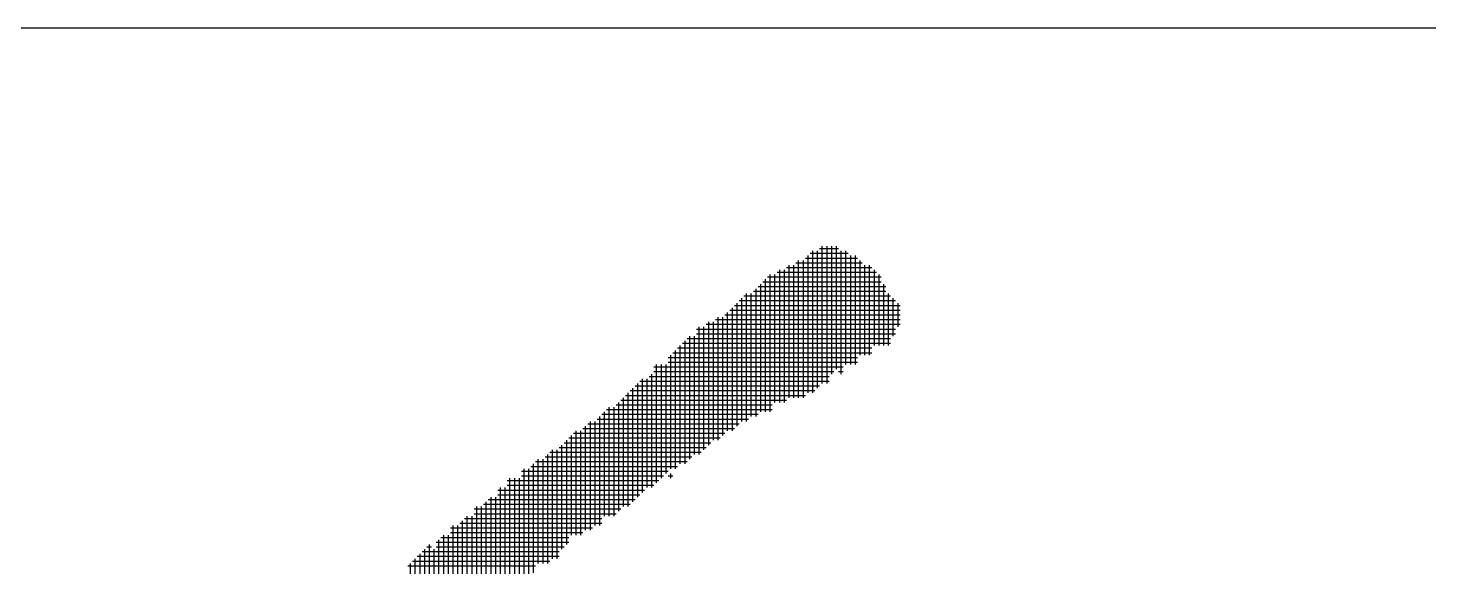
# Model space of a CAD drawing. Header units: feet. Extents: x 0 to 336400, y 0 to 237600.
# Drawn here: x 227890 to 228810, y 12446 to 12800 of the extents above; entities that cross this region are included whole.
import ezdxf
from ezdxf.enums import TextEntityAlignment as Align

# ---------------------------------------------------------------- set-up
doc = ezdxf.new("R2010")
doc.units = ezdxf.units.FT
doc.header["$LTSCALE"] = 2200
doc.header["$MEASUREMENT"] = 0
for name, color, linetype in [('CX-BORD-LIN1', 4, 'CONTINUOUS'), ('CX-BORD-LIN2', 3, 'CONTINUOUS'), ('CX-BORD-TEX2', 7, 'CONTINUOUS'), ('CX-BORD-TEX3', 6, 'CONTINUOUS'), ('CX-MISC', 2, 'CONTINUOUS')]:
    doc.layers.add(name, color=color, linetype=linetype)
doc.styles.add('TB_TEXT', font='')
doc.styles.add('TB_WBTXT', font='')
doc.styles.add('TB_WMTXT', font='')
doc.styles.get('TB_TEXT').set_extended_font_data('DotumChe')
doc.styles.get('TB_WBTXT').set_extended_font_data('Dotum')
doc.styles.get('TB_WMTXT').set_extended_font_data('DotumChe')

# ---------------------------------------------------------------- blocks, each defined once
blk = doc.blocks.new('CXBLKA1-KHCA-1')
at = {"layer": 'CX-BORD-LIN2'}
blk.add_lwpolyline([(558, 12), (270, 12)], dxfattribs=at)
at = {"layer": 'CX-BORD-LIN1', "style": 'TB_TEXT'}
for tag, p in [('TR_RCON5', (342.3033, 33)), ('TR_RCON4', (342.3033, 27)), ('TR_RCON3', (342.3033, 21)), ('TR_RCON2', (342.3033, 15)), ('TR_RCON1', (342.3033, 9))]:
    blk.add_attdef(tag, text='', height=3.5, dxfattribs=at).set_placement(p, align=Align.MIDDLE_LEFT)
for tag, height, p in [('TR_DGN5', 3.5, (451.1185, 33)), ('TR_CHK5', 3.5, (491.1185, 33)), ('TR_RDAT5', 3.5, (317.5, 33)), ('TR_APP5', 3.5, (531.1185, 33)), ('TR_RNUM5', 3, (285.1051, 32.6366)), ('TR_DGN4', 3.5, (451.1185, 27)), ('TR_CHK4', 3.5, (491.1185, 27)), ('TR_RDAT4', 3.5, (317.5, 27)), ('TR_APP4', 3.5, (531.1185, 27)), ('TR_RNUM4', 3, (285.1051, 26.6366)), ('TR_DGN3', 3.5, (451.1185, 21)), ('TR_CHK3', 3.5, (491.1185, 21)), ('TR_RDAT3', 3.5, (317.5, 21)), ('TR_APP3', 3.5, (531.1185, 21)), ('TR_RNUM3', 3, (285.1051, 20.6366)), ('TR_DGN2', 3.5, (451.1185, 15)), ('TR_CHK2', 3.5, (491.1185, 15)), ('TR_RDAT2', 3.5, (317.5, 15)), ('TR_APP2', 3.5, (531.1185, 15)), ('TR_RNUM2', 3, (285.1051, 14.6366)), ('TR_DGN1', 3.5, (451.1185, 9)), ('TR_CHK1', 3.5, (491.1185, 9)), ('TR_RDAT1', 3.5, (317.5, 9)), ('TR_APP1', 3.5, (531.1185, 9)), ('TR_RNUM1', 3, (285.1051, 8.6366))]:
    blk.add_attdef(tag, text='', height=height, dxfattribs=at).set_placement(p, align=Align.MIDDLE_CENTER)
at = {"layer": 'CX-BORD-LIN2', "style": 'TB_TEXT'}
blk.add_attdef('TD_VERSION', text='', height=3, rotation=90, dxfattribs=at).set_placement((800.5, 48.0149), align=Align.MIDDLE_CENTER)
at = {"layer": 'CX-BORD-TEX2', "style": 'TB_WMTXT'}
for tag, height, p in [('TB_CNAME', 5, (15.3448, 531.8324)), ('TB_CSCOP', 4, (16.6346, 523.8324))]:
    blk.add_attdef(tag, text='', height=height, dxfattribs=at).set_placement(p, align=Align.BOTTOM_LEFT)
at = {"layer": 'CX-BORD-TEX2', "style": 'TB_WBTXT'}
for tag, height, p in [('TB_MTITIL', 10, (398, 533.3264)), ('TB_STITL', 7, (398, 518.3264))]:
    blk.add_attdef(tag, text='', height=height, dxfattribs=at).set_placement(p, align=Align.MIDDLE_CENTER)
at = {"layer": 'CX-BORD-TEX3', "style": 'TB_TEXT'}
for tag, height, p in [('TD_LNDST', 4.5, (215, 31.5)), ('TD_DSECT', 4.5, (605.5, 31.5)), ('TD_DDIST', 4.5, (654.5, 31.5)), ('TD_DNAME_TOP', 4.5, (755, 27.957)), ('TD_CSECT', 4.5, (605.5, 22.5)), ('TD_CDIST', 4.5, (654.5, 22.5)), ('TD_DNAME_MAIN', 4.5, (755, 21.4731)), ('TD_DNAME_BOT', 3, (755, 15.2489)), ('TD_HSCAL', 4.5, (620.8841, 13.7484)), ('TD_VSCAL', 4.5, (656.8615, 13.7484)), ('TD_CCOMP', 4.5, (215, 13.5927)), ('TD_CSTEP', 4.5, (250.744, 5.125)), ('TD_FIELD', 4.5, (180, 5.125)), ('TD_DWGNO', 4.5, (755, 5.0017)), ('TD_DWGCODE', 4.5, (637, 4.7908))]:
    blk.add_attdef(tag, text='', height=height, dxfattribs=at).set_placement(p, align=Align.MIDDLE_CENTER)
for tag, height, width, p in [('TD_DCOMP', 4.5, 0.95, (215, 22.5875)), ('TD_CNAME', 5, 0.78, (65, 7.5956))]:
    blk.add_attdef(tag, text='', height=height, dxfattribs=dict(at, width=width)).set_placement(p, align=Align.MIDDLE_CENTER)

msp = doc.modelspace()

# ---------------------------------------------------------------- linework, layer by layer
at = {"layer": 'CX-MISC'}
for p, q in [((228402.13, 12650.47), (228402.13, 12560.27)), ((228403.69, 12652.02), (228428.57, 12652.02)), ((228405.24, 12653.58), (228405.24, 12560.27)), ((228408.35, 12653.58), (228408.35, 12563.38)), ((228409.91, 12655.13), (228422.35, 12655.13)), ((228411.46, 12656.69), (228411.46, 12566.49)), ((228414.57, 12656.69), (228414.57, 12566.49)), ((228417.69, 12656.69), (228417.69, 12572.71)), ((228420.8, 12656.69), (228420.8, 12575.82)), ((228423.91, 12653.58), (228423.91, 12572.71)), ((228427.02, 12653.58), (228427.02, 12578.93)), ((228430.13, 12650.47), (228430.13, 12578.93)), ((228433.24, 12650.47), (228433.24, 12578.93)), ((228383.47, 12641.14), (228383.47, 12554.05)), ((228386.58, 12641.14), (228386.58, 12554.05)), ((228388.14, 12642.69), (228444.12, 12642.69)), ((228389.69, 12644.25), (228389.69, 12557.16)), ((228392.8, 12644.25), (228392.8, 12557.16)), ((228394.36, 12645.8), (228437.9, 12645.8)), ((228395.91, 12647.36), (228395.91, 12557.16)), ((228399.02, 12647.36), (228399.02, 12557.16)), ((228400.58, 12648.91), (228434.79, 12648.91)), ((228436.35, 12647.36), (228436.35, 12585.15)), ((228439.46, 12644.25), (228439.46, 12585.15)), ((228442.57, 12644.25), (228442.57, 12585.15)), ((228445.68, 12641.14), (228445.68, 12591.37)), ((228371.03, 12631.81), (228371.03, 12547.83)), ((228372.58, 12633.36), (228450.34, 12633.36)), ((228374.14, 12634.92), (228374.14, 12547.83)), ((228375.69, 12636.47), (228450.34, 12636.47)), ((228377.25, 12638.03), (228377.25, 12547.83)), ((228380.36, 12638.03), (228380.36, 12554.05)), ((228381.92, 12639.58), (228447.23, 12639.58)), ((228448.79, 12638.03), (228448.79, 12591.37)), ((228451.9, 12631.81), (228451.9, 12591.37)), ((228360.14, 12624.03), (228456.57, 12624.03)), ((228361.7, 12625.59), (228361.7, 12541.6)), ((228364.81, 12625.59), (228364.81, 12544.72)), ((228366.36, 12627.14), (228453.45, 12627.14)), ((228367.92, 12628.7), (228367.92, 12544.72)), ((228369.47, 12630.25), (228453.45, 12630.25)), ((228455.01, 12625.59), (228455.01, 12591.37)), ((228350.81, 12614.7), (228462.79, 12614.7)), ((228352.37, 12616.25), (228352.37, 12535.38)), ((228353.92, 12617.81), (228462.79, 12617.81)), ((228355.48, 12619.36), (228355.48, 12538.49)), ((228357.03, 12620.92), (228459.68, 12620.92)), ((228358.59, 12622.48), (228358.59, 12541.6)), ((228458.12, 12622.48), (228458.12, 12597.59)), ((228461.23, 12619.36), (228461.23, 12603.81)), ((228335.26, 12605.37), (228462.79, 12605.37)), ((228336.81, 12606.92), (228336.81, 12526.05)), ((228339.93, 12606.92), (228339.93, 12529.16)), ((228341.48, 12608.48), (228462.79, 12608.48)), ((228343.04, 12610.03), (228343.04, 12529.16)), ((228346.15, 12610.03), (228346.15, 12532.27)), ((228347.7, 12611.59), (228462.79, 12611.59)), ((228349.26, 12613.14), (228349.26, 12535.38)), ((228322.82, 12596.04), (228456.57, 12596.04)), ((228324.37, 12597.59), (228324.37, 12516.72)), ((228327.48, 12597.59), (228327.48, 12519.83)), ((228329.04, 12602.26), (228459.68, 12602.26)), ((228329.04, 12599.15), (228459.68, 12599.15)), ((228330.59, 12603.81), (228330.59, 12519.83)), ((228333.7, 12603.81), (228333.7, 12522.94)), ((228313.49, 12586.71), (228444.12, 12586.71)), ((228315.04, 12588.26), (228315.04, 12510.5)), ((228316.6, 12589.82), (228444.12, 12589.82)), ((228318.15, 12591.37), (228318.15, 12513.61)), ((228319.71, 12592.93), (228456.57, 12592.93)), ((228321.26, 12594.48), (228321.26, 12513.61)), ((228301.05, 12577.37), (228425.46, 12577.37)), ((228302.6, 12578.93), (228302.6, 12501.17)), ((228305.71, 12578.93), (228305.71, 12504.28)), ((228308.82, 12578.93), (228308.82, 12507.39)), ((228310.38, 12583.6), (228434.79, 12583.6)), ((228310.38, 12580.48), (228434.79, 12580.48)), ((228311.93, 12585.15), (228311.93, 12510.5)), ((228291.71, 12568.04), (228416.13, 12568.04)), ((228293.27, 12569.6), (228293.27, 12494.95)), ((228296.38, 12569.6), (228296.38, 12498.06)), ((228297.93, 12571.15), (228416.13, 12571.15)), ((228299.49, 12572.71), (228299.49, 12498.06)), ((228301.05, 12574.26), (228419.24, 12574.26)), ((228422.35, 12574.26), (228425.46, 12574.26)), ((228282.38, 12558.71), (228400.58, 12558.71)), ((228283.94, 12560.27), (228283.94, 12485.62)), ((228285.49, 12561.82), (228406.8, 12561.82)), ((228287.05, 12563.38), (228287.05, 12488.73)), ((228288.6, 12564.93), (228409.91, 12564.93)), ((228290.16, 12566.49), (228290.16, 12491.84)), ((228269.94, 12549.38), (228378.81, 12549.38)), ((228271.5, 12550.94), (228271.5, 12479.4)), ((228274.61, 12550.94), (228274.61, 12479.4)), ((228276.16, 12552.49), (228378.81, 12552.49)), ((228277.72, 12554.05), (228277.72, 12482.51)), ((228279.27, 12555.6), (228388.14, 12555.6)), ((228280.83, 12557.16), (228280.83, 12485.62)), ((228257.5, 12540.05), (228357.03, 12540.05)), ((228259.05, 12541.6), (228259.05, 12470.07)), ((228262.17, 12541.6), (228262.17, 12473.18)), ((228263.72, 12543.16), (228363.25, 12543.16)), ((228265.28, 12544.72), (228265.28, 12473.18)), ((228266.83, 12546.27), (228369.47, 12546.27)), ((228268.39, 12547.83), (228268.39, 12479.4)), ((228245.06, 12530.72), (228344.59, 12530.72)), ((228246.61, 12532.27), (228246.61, 12466.96)), ((228248.17, 12533.83), (228347.7, 12533.83)), ((228249.72, 12535.38), (228249.72, 12466.96)), ((228252.83, 12535.38), (228252.83, 12466.96)), ((228254.39, 12536.94), (228353.92, 12536.94)), ((228255.94, 12538.49), (228255.94, 12470.07)), ((228232.62, 12521.39), (228332.15, 12521.39)), ((228234.17, 12522.94), (228234.17, 12451.4)), ((228237.28, 12522.94), (228237.28, 12451.4)), ((228238.84, 12524.5), (228335.26, 12524.5)), ((228240.39, 12526.05), (228240.39, 12457.62)), ((228241.95, 12527.61), (228338.37, 12527.61)), ((228243.5, 12529.16), (228243.5, 12460.73)), ((228220.17, 12512.06), (228316.6, 12512.06)), ((228221.73, 12513.61), (228221.73, 12442.07)), ((228223.29, 12515.17), (228322.82, 12515.17)), ((228224.84, 12516.72), (228224.84, 12448.29)), ((228227.95, 12516.72), (228227.95, 12448.29)), ((228229.51, 12518.28), (228325.93, 12518.28)), ((228231.06, 12519.83), (228231.06, 12448.29)), ((228206.18, 12504.28), (228206.18, 12429.63)), ((228209.29, 12504.28), (228209.29, 12435.85)), ((228212.4, 12504.28), (228212.4, 12435.85)), ((228213.95, 12508.95), (228310.38, 12508.95)), ((228213.95, 12505.84), (228307.27, 12505.84)), ((228215.51, 12510.5), (228215.51, 12435.85)), ((228218.62, 12510.5), (228218.62, 12438.96)), ((228310.38, 12505.84), (228313.49, 12505.84)), ((228311.93, 12507.39), (228311.93, 12504.28)), ((228198.4, 12496.5), (228294.82, 12496.5)), ((228199.96, 12498.06), (228199.96, 12423.41)), ((228203.07, 12498.06), (228203.07, 12426.52)), ((228204.62, 12502.72), (228304.16, 12502.72)), ((228204.62, 12499.61), (228301.05, 12499.61)), ((228184.41, 12485.62), (228184.41, 12414.08)), ((228187.52, 12485.62), (228187.52, 12417.19)), ((228189.07, 12487.17), (228285.49, 12487.17)), ((228190.63, 12488.73), (228190.63, 12417.19)), ((228192.18, 12490.28), (228288.6, 12490.28)), ((228193.74, 12491.84), (228193.74, 12420.3)), ((228196.85, 12491.84), (228196.85, 12423.41)), ((228198.4, 12493.39), (228291.71, 12493.39)), ((228175.07, 12476.29), (228175.07, 12407.86)), ((228176.63, 12477.84), (228266.83, 12477.84)), ((228178.18, 12479.4), (228178.18, 12410.97)), ((228181.29, 12479.4), (228181.29, 12410.97)), ((228182.85, 12484.06), (228279.27, 12484.06)), ((228182.85, 12480.95), (228276.16, 12480.95)), ((228162.63, 12466.96), (228162.63, 12395.42)), ((228165.74, 12466.96), (228165.74, 12398.53)), ((228167.3, 12471.62), (228260.61, 12471.62)), ((228167.3, 12468.51), (228254.39, 12468.51)), ((228168.85, 12473.18), (228168.85, 12401.64)), ((228171.96, 12473.18), (228171.96, 12401.64)), ((228173.52, 12474.73), (228266.83, 12474.73)), ((228150.19, 12457.62), (228150.19, 12386.08)), ((228151.75, 12459.18), (228154.86, 12459.18)), ((228153.3, 12460.73), (228153.3, 12389.2)), ((228156.41, 12457.62), (228156.41, 12392.31)), ((228157.97, 12462.29), (228245.06, 12462.29)), ((228157.97, 12459.18), (228241.95, 12459.18)), ((228159.52, 12463.84), (228159.52, 12395.42)), ((228161.08, 12465.4), (228245.06, 12465.4)), ((228140.86, 12448.29), (228140.86, 12379.86)), ((228142.41, 12449.85), (228232.62, 12449.85)), ((228143.97, 12451.4), (228143.97, 12379.86)), ((228145.53, 12452.96), (228238.84, 12452.96)), ((228147.08, 12454.51), (228147.08, 12386.08)), ((228148.64, 12456.07), (228238.84, 12456.07)), ((228139.3, 12446.74), (228223.29, 12446.74))]:
    msp.add_line(p, q, dxfattribs=at)

# ---------------------------------------------------------------- block references
at = {"layer": 'CX-MISC', "xscale": 400, "yscale": 400, "zscale": 400}
msp.add_blockref('CXBLKA1-KHCA-1', (10000, 8000), dxfattribs=at)

doc.saveas('drawing.dxf')
